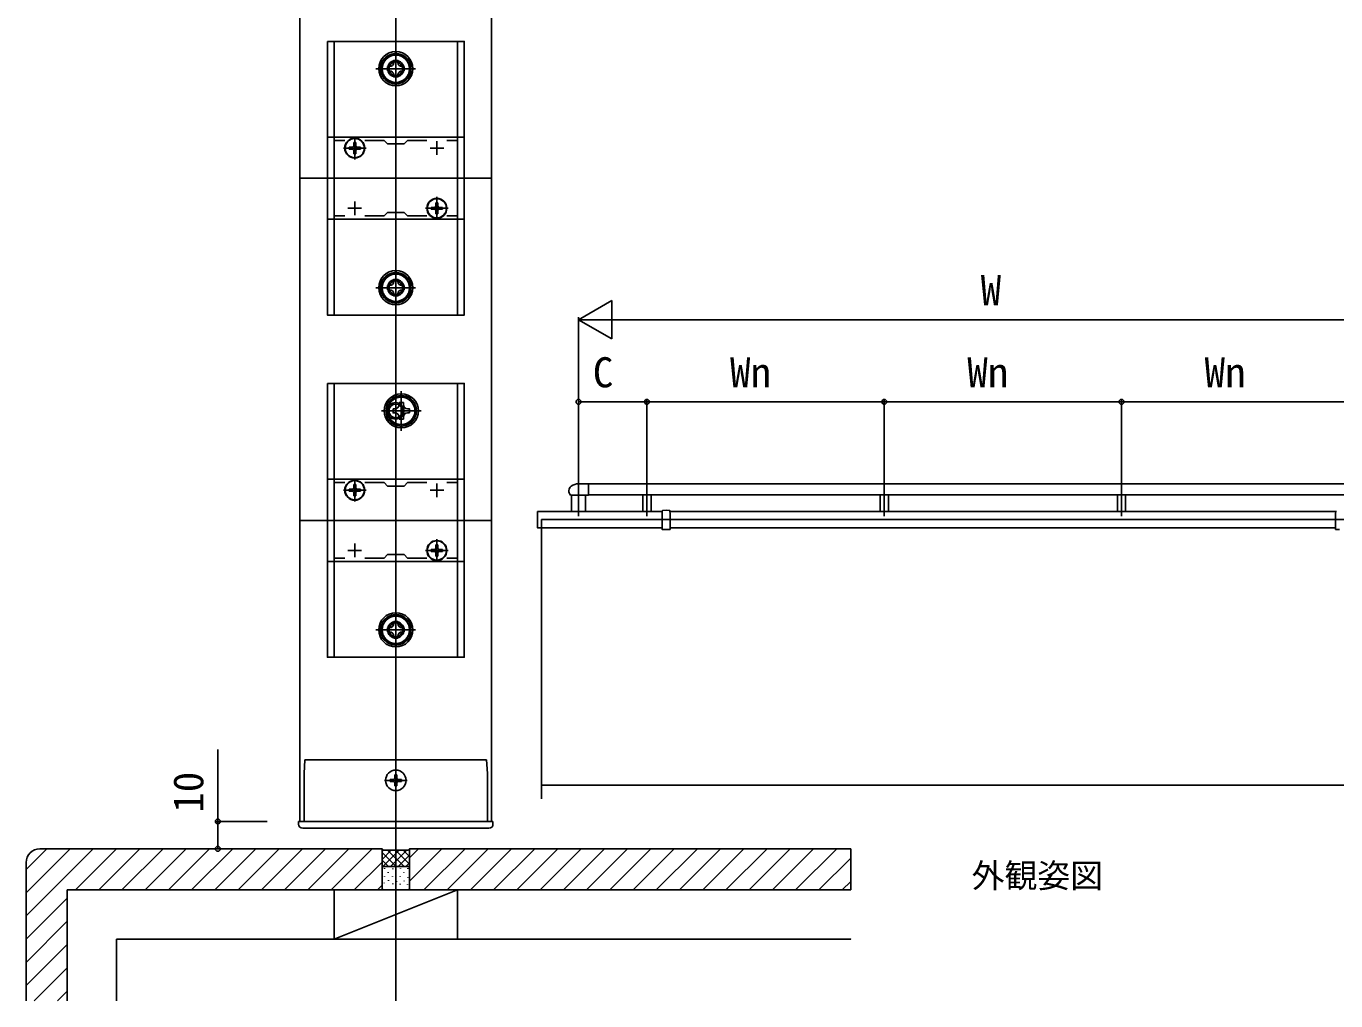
# Model space of a CAD drawing. Units: millimetres, scale not verified. Extents: x -875 to 875, y -1300 to 1294.
# Drawn here: x 114 to 592.3, y 93.4 to 449.4 of the extents above; entities that cross this region are included whole.
import ezdxf
from ezdxf.enums import TextEntityAlignment as Align

# ---------------------------------------------------------------- set-up
doc = ezdxf.new("R2010")
doc.units = ezdxf.units.MM
doc.header["$LTSCALE"] = 8
for name, color, linetype in [('0-1_USER1', 3, 'Continuous'), ('0-2_YKK_11', 7, 'Continuous'), ('0-3_YKK_12', 2, 'Continuous'), ('0-4_YKK_13', 4, 'Continuous'), ('0-5_YKK_A1', 4, 'Continuous'), ('0-6_YKK_D', 6, 'Continuous'), ('0-8_YSS_K', 3, 'Continuous')]:
    doc.layers.add(name, color=color, linetype=linetype)
doc.styles.add('ＭＳ ゴシック', font='')
doc.styles.get('ＭＳ ゴシック').set_extended_font_data('MS Gothic')

msp = doc.modelspace()

# ---------------------------------------------------------------- linework, layer by layer
at = {"layer": '0-2_YKK_11'}
for p, q in [((234, 402.407), (234, 407.407)), ((264, 402.407), (264, 407.407)), ((231.5, 404.907), (236.5, 404.907)), ((261.5, 404.907), (266.5, 404.907)), ((231.5, 382.907), (236.5, 382.907)), ((234, 380.407), (234, 385.407)), ((261.5, 382.907), (266.5, 382.907)), ((264, 380.407), (264, 385.407)), ((234, 277.407), (234, 282.407)), ((264, 277.407), (264, 282.407)), ((231.5, 279.907), (236.5, 279.907)), ((261.5, 279.907), (266.5, 279.907)), ((234, 255.407), (234, 260.407)), ((264, 255.407), (264, 260.407)), ((231.5, 257.907), (236.5, 257.907)), ((261.5, 257.907), (266.5, 257.907))]:
    msp.add_line(p, q, dxfattribs=at)
for points in [[(224, 378.907), (274, 378.907), (274, 408.907), (224, 408.907)], [(224, 253.907), (274, 253.907), (274, 283.907), (224, 283.907)]]:
    msp.add_lwpolyline(points, close=True, dxfattribs=at)
for points in [[(230.367, 380.107), (226.5, 380.107), (226.5, 407.707), (230.367, 407.707)], [(237.633, 407.707), (244.7, 407.707), (246, 406.407), (252, 406.407), (253.3, 407.707), (260.367, 407.707)], [(267.633, 407.707), (271.5, 407.707), (271.5, 380.107), (267.633, 380.107)], [(260.367, 380.107), (253.3, 380.107), (252, 381.407), (246, 381.407), (244.7, 380.107), (237.633, 380.107)], [(230.367, 255.107), (226.5, 255.107), (226.5, 282.707), (230.367, 282.707)], [(237.633, 282.707), (244.7, 282.707), (246, 281.407), (252, 281.407), (253.3, 282.707), (260.367, 282.707)], [(267.633, 282.707), (271.5, 282.707), (271.5, 255.107), (267.633, 255.107)], [(260.367, 255.107), (253.3, 255.107), (252, 256.407), (246, 256.407), (244.7, 255.107), (237.633, 255.107)]]:
    msp.add_lwpolyline(points, dxfattribs=at)
at = {"layer": '0-3_YKK_12'}
for p, q in [((214, 526.907), (214, 158.907)), ((284, 393.907), (214, 393.907)), ((284, 268.907), (214, 268.907)), ((214, 158.907), (284, 158.907))]:
    msp.add_line(p, q, dxfattribs=at)
msp.add_lwpolyline([(214, 526.907), (284, 526.907), (284, 158.907)], dxfattribs=at)
at = {"layer": '0-4_YKK_13'}
for p, q in [((226.501, 443.907), (226.5, 343.907)), ((226.501, 443.907), (271.499, 443.906)), ((249, 426.657), (249, 441.157)), ((271.499, 443.906), (271.498, 343.906)), ((241.75, 433.907), (256.25, 433.907)), ((246.72, 434.667), (246, 434.667)), ((251.28, 433.147), (252, 433.147)), ((233.65, 406.957), (234.35, 406.957)), ((233.65, 406.957), (233.65, 405.757)), ((234, 409.057), (234, 400.757)), ((234.35, 406.957), (234.35, 405.757)), ((238.15, 404.907), (229.85, 404.907)), ((231.95, 405.257), (231.95, 404.557)), ((231.95, 405.257), (233.15, 405.257)), ((231.95, 404.557), (233.15, 404.557)), ((233.65, 404.057), (233.65, 402.857)), ((233.65, 402.857), (234.35, 402.857)), ((234.35, 404.057), (234.35, 402.857)), ((234.85, 405.257), (236.05, 405.257)), ((234.85, 404.557), (236.05, 404.557)), ((236.05, 405.257), (236.05, 404.557)), ((268.15, 382.907), (259.85, 382.907)), ((261.95, 383.257), (261.95, 382.557)), ((261.95, 383.257), (263.15, 383.257)), ((263.65, 384.957), (264.35, 384.957)), ((263.65, 384.957), (263.65, 383.757)), ((264, 387.057), (264, 378.757)), ((264.35, 384.957), (264.35, 383.757)), ((264.85, 383.257), (266.05, 383.257)), ((266.05, 383.257), (266.05, 382.557)), ((261.95, 382.557), (263.15, 382.557)), ((263.65, 382.057), (263.65, 380.857)), ((263.65, 380.857), (264.35, 380.857)), ((264.35, 382.057), (264.35, 380.857)), ((264.85, 382.557), (266.05, 382.557)), ((249, 346.657), (249, 361.157)), ((246.72, 354.667), (246, 354.667)), ((241.75, 353.907), (256.25, 353.907)), ((251.28, 353.147), (252, 353.147)), ((271.498, 343.906), (226.5, 343.907)), ((226.501, 318.907), (226.5, 218.907)), ((226.501, 318.907), (271.499, 318.906)), ((251, 301.657), (251, 316.157)), ((271.499, 318.907), (271.498, 218.907)), ((243.75, 308.907), (258.25, 308.907)), ((248.72, 309.667), (248, 309.667)), ((253.28, 308.147), (254, 308.147)), ((234, 284.057), (234, 275.757)), ((238.15, 279.907), (229.85, 279.907)), ((231.95, 280.257), (231.95, 279.557)), ((231.95, 280.257), (233.15, 280.257)), ((231.95, 279.557), (233.15, 279.557)), ((233.65, 281.957), (234.35, 281.957)), ((233.65, 281.957), (233.65, 280.757)), ((233.65, 279.057), (233.65, 277.857)), ((233.65, 277.857), (234.35, 277.857)), ((234.35, 281.957), (234.35, 280.757)), ((234.35, 279.057), (234.35, 277.857)), ((234.85, 280.257), (236.05, 280.257)), ((234.85, 279.557), (236.05, 279.557)), ((236.05, 280.257), (236.05, 279.557)), ((263.65, 259.957), (264.35, 259.957)), ((263.65, 259.957), (263.65, 258.757)), ((264, 262.057), (264, 253.757)), ((264.35, 259.957), (264.35, 258.757)), ((268.15, 257.907), (259.85, 257.907)), ((261.95, 258.257), (261.95, 257.557)), ((261.95, 258.257), (263.15, 258.257)), ((261.95, 257.557), (263.15, 257.557)), ((263.65, 257.057), (263.65, 255.857)), ((263.65, 255.857), (264.35, 255.857)), ((264.35, 257.057), (264.35, 255.857)), ((264.85, 258.257), (266.05, 258.257)), ((264.85, 257.557), (266.05, 257.557)), ((266.05, 258.257), (266.05, 257.557)), ((249, 221.657), (249, 236.157)), ((246.72, 229.667), (246, 229.667)), ((241.75, 228.907), (256.25, 228.907)), ((251.28, 228.147), (252, 228.147)), ((271.498, 218.906), (226.5, 218.907)), ((215.817, 181.407), (215.5, 176.407)), ((215.817, 181.407), (282.183, 181.407)), ((249, 169.757), (249, 178.057)), ((282.183, 181.407), (282.5, 176.407)), ((215.5, 176.407), (215.5, 158.907)), ((244.85, 173.907), (253.15, 173.907)), ((246.95, 174.257), (246.95, 173.557)), ((246.95, 174.257), (248.15, 174.257)), ((246.95, 173.557), (248.15, 173.557)), ((248.65, 175.957), (249.35, 175.957)), ((248.65, 175.957), (248.65, 174.757)), ((248.65, 173.057), (248.65, 171.857)), ((249.35, 175.957), (249.35, 174.757)), ((249.35, 173.057), (249.35, 171.857)), ((249.85, 174.257), (251.05, 174.257)), ((249.85, 173.557), (251.05, 173.557)), ((251.05, 174.257), (251.05, 173.557)), ((282.484, 176.407), (282.484, 158.907)), ((248.65, 171.857), (249.35, 171.857)), ((213.5, 158.907), (284.5, 158.907)), ((213.5, 158.907), (213.5, 157.907)), ((284.5, 158.907), (284.5, 157.907)), ((215, 156.407), (283, 156.407))]:
    msp.add_line(p, q, dxfattribs=at)
for points in [[(224, 443.907), (274, 443.907), (274, 343.907), (224, 343.907)], [(249, 439.68), (244, 436.793), (244, 431.02), (249, 428.133), (254, 431.02), (254, 436.793)], [(249, 359.68), (244, 356.793), (244, 351.02), (249, 348.133), (254, 351.02), (254, 356.793)], [(224, 318.907), (274, 318.907), (274, 218.907), (224, 218.907)], [(251, 314.68), (246, 311.793), (246, 306.02), (251, 303.133), (256, 306.02), (256, 311.793)], [(249, 234.68), (244, 231.793), (244, 226.02), (249, 223.133), (254, 226.02), (254, 231.793)]]:
    msp.add_lwpolyline(points, close=True, dxfattribs=at)
for points in [[(249.76, 436.187), (249.76, 436.907), (248.24, 436.907), (248.24, 436.187)], [(246, 434.667), (246, 433.147), (246.72, 433.147)], [(248.24, 431.627), (248.24, 430.907), (249.76, 430.907), (249.76, 431.627)], [(252, 433.147), (252, 434.667), (251.28, 434.667)], [(246, 354.667), (246, 353.147), (246.72, 353.147)], [(249.76, 356.187), (249.76, 356.907), (248.24, 356.907), (248.24, 356.187)], [(252, 353.147), (252, 354.667), (251.28, 354.667)], [(248.24, 351.627), (248.24, 350.907), (249.76, 350.907), (249.76, 351.627)], [(251.76, 311.187), (251.76, 311.907), (250.24, 311.907), (250.24, 311.187)], [(248, 309.667), (248, 308.147), (248.72, 308.147)], [(250.24, 306.627), (250.24, 305.907), (251.76, 305.907), (251.76, 306.627)], [(254, 308.147), (254, 309.667), (253.28, 309.667)], [(246, 229.667), (246, 228.147), (246.72, 228.147)], [(249.76, 231.187), (249.76, 231.907), (248.24, 231.907), (248.24, 231.187)], [(252, 228.147), (252, 229.667), (251.28, 229.667)], [(248.24, 226.627), (248.24, 225.907), (249.76, 225.907), (249.76, 226.627)]]:
    msp.add_lwpolyline(points, dxfattribs=at)
for centre, radius in [((249, 433.907), 6.25), ((249, 433.907), 5), ((249, 433.906), 3), ((249, 433.907), 2.5), ((234, 404.907), 3.65), ((234, 404.907), 3.5), ((264, 382.907), 3.65), ((264, 382.907), 3.5), ((249, 353.907), 6.25), ((249, 353.907), 5), ((248.999, 353.907), 3), ((248.999, 353.907), 2.5), ((251, 308.907), 6.25), ((251, 308.907), 5), ((249, 308.907), 3), ((249, 308.907), 2.5), ((234, 279.907), 3.65), ((234, 279.907), 3.5), ((264, 257.907), 3.65), ((264, 257.907), 3.5), ((249, 228.907), 6.25), ((249, 228.907), 5), ((248.999, 228.907), 3), ((248.999, 228.907), 2.5), ((249, 173.907), 3.75)]:
    msp.add_circle(centre, radius, dxfattribs=at)
for centre, radius, start, end in [((249, 433.907), 5.575, 153.74848, 206.25152), ((249, 433.907), 5.575, 93.74848, 146.25152), ((246.72, 436.187), 1.52, 270, 0), ((249, 433.907), 5.575, 33.74848, 86.25152), ((251.28, 436.187), 1.52, 180, 270), ((249, 433.907), 5.575, 333.74848, 26.25152), ((249, 433.907), 5.575, 213.74848, 266.25152), ((246.72, 431.627), 1.52, 0, 90), ((249, 433.907), 5.575, 273.74848, 326.25152), ((251.28, 431.627), 1.52, 90, 180), ((233.15, 405.757), 0.5, 270, 0), ((233.15, 404.057), 0.5, 0, 90), ((234.85, 405.757), 0.5, 180, 270), ((234.85, 404.057), 0.5, 90, 180), ((263.15, 383.757), 0.5, 270, 0), ((264.85, 383.757), 0.5, 180, 270), ((263.15, 382.057), 0.5, 0, 90), ((264.85, 382.057), 0.5, 90, 180), ((249, 353.907), 5.575, 93.74848, 146.25152), ((249, 353.907), 5.575, 33.74848, 86.25152), ((249, 353.907), 5.575, 153.74848, 206.25152), ((246.72, 356.187), 1.52, 270, 0), ((251.28, 356.187), 1.52, 180, 270), ((249, 353.907), 5.575, 333.74848, 26.25152), ((249, 353.907), 5.575, 213.74848, 266.25152), ((246.72, 351.627), 1.52, 0, 90), ((249, 353.907), 5.575, 273.74848, 326.25152), ((251.28, 351.627), 1.52, 90, 180), ((251, 308.907), 5.575, 153.74848, 206.25152), ((251, 308.907), 5.575, 93.74848, 146.25152), ((248.72, 311.187), 1.52, 270, 0), ((251, 308.907), 5.575, 33.74848, 86.25152), ((253.28, 311.187), 1.52, 180, 270), ((251, 308.907), 5.575, 333.74848, 26.25152), ((248.72, 306.627), 1.52, 0, 90), ((253.28, 306.627), 1.52, 90, 180), ((251, 308.907), 5.575, 213.74848, 266.25152), ((251, 308.907), 5.575, 273.74848, 326.25152), ((233.15, 280.757), 0.5, 270, 0), ((233.15, 279.057), 0.5, 0, 90), ((234.85, 280.757), 0.5, 180, 270), ((234.85, 279.057), 0.5, 90, 180), ((263.15, 258.757), 0.5, 270, 0), ((264.85, 258.757), 0.5, 180, 270), ((263.15, 257.057), 0.5, 0, 90), ((264.85, 257.057), 0.5, 90, 180), ((249, 228.907), 5.575, 93.74848, 146.25152), ((249, 228.907), 5.575, 33.74848, 86.25152), ((249, 228.907), 5.575, 153.74848, 206.25152), ((246.72, 231.187), 1.52, 270, 0), ((251.28, 231.187), 1.52, 180, 270), ((249, 228.907), 5.575, 333.74848, 26.25152), ((249, 228.907), 5.575, 213.74848, 266.25152), ((246.72, 226.627), 1.52, 0, 90), ((249, 228.907), 5.575, 273.74848, 326.25152), ((251.28, 226.627), 1.52, 90, 180), ((248.15, 174.757), 0.5, 270, 0), ((248.15, 173.057), 0.5, 0, 90), ((249.85, 174.757), 0.5, 180, 270), ((249.85, 173.057), 0.5, 90, 180), ((215, 157.907), 1.5, 180, 270), ((283, 157.907), 1.5, 270, 0)]:
    msp.add_arc(centre, radius, start, end, dxfattribs=at)
at = {"layer": '0-5_YKK_A1'}
for p, q in [((319.434, 282.246), (315.734, 282.246)), ((319.434, 278.146), (319.434, 282.246)), ((312.793, 278.146), (319.434, 278.146)), ((313.234, 278.146), (313.234, 272.196)), ((315.734, 270.446), (315.734, 278.546)), ((318.234, 272.196), (318.234, 278.146)), ((622.034, 282.196), (319.434, 282.196)), ((622.034, 278.196), (319.434, 278.196)), ((339.234, 278.196), (339.234, 272.196)), ((340.734, 270.446), (340.734, 278.546)), ((342.234, 272.196), (342.234, 278.196)), ((425.9, 278.196), (425.9, 272.196)), ((427.4, 270.446), (427.4, 278.546)), ((428.9, 272.196), (428.9, 278.196)), ((512.567, 278.196), (512.567, 272.196)), ((514.067, 270.446), (514.067, 278.546)), ((515.567, 272.196), (515.567, 278.196)), ((302.234, 269.196), (302.234, 266.196)), ((346.234, 270.712), (346.262, 271.176)), ((346.234, 270.709), (346.234, 270.712)), ((346.234, 265.696), (346.234, 270.696)), ((346.262, 271.176), (346.338, 272.41)), ((346.338, 272.41), (346.338, 272.414)), ((346.431, 272.507), (347.724, 272.593)), ((347.744, 272.593), (349.036, 272.507)), ((349.129, 272.414), (349.129, 272.41)), ((349.129, 272.41), (349.205, 271.176)), ((349.205, 271.176), (349.233, 270.712)), ((349.233, 270.712), (349.233, 270.709)), ((349.234, 270.696), (349.234, 265.696)), ((592.262, 271.176), (592.234, 270.712)), ((592.234, 270.712), (592.234, 270.709)), ((592.234, 270.696), (592.234, 265.696)), ((592.338, 272.41), (592.262, 271.176)), ((592.338, 272.414), (592.338, 272.41)), ((300.784, 266.196), (346.234, 266.196)), ((302.234, 266.196), (302.234, 167.196)), ((346.333, 265.596), (347.73, 265.59)), ((347.729, 265.591), (347.738, 265.591)), ((347.737, 265.59), (349.134, 265.596)), ((349.234, 266.196), (592.234, 266.196)), ((593.73, 265.59), (592.333, 265.596)), ((302.234, 172.196), (639.234, 172.196))]:
    msp.add_line(p, q, dxfattribs=at)
at = {"layer": '0-5_YKK_A1', "color": 7}
for p, q in [((300.734, 271.996), (300.734, 266.246)), ((346.325, 272.196), (300.934, 272.196)), ((592.325, 272.196), (349.143, 272.196))]:
    msp.add_line(p, q, dxfattribs=at)
at = {"layer": '0-5_YKK_A1'}
msp.add_lwpolyline([(302.234, 269.196), (639.234, 269.196), (639.234, 266.196)], dxfattribs=at)
for centre, radius, start, end in [((315.734, 277.696), 4.55, 90, 125.68533), ((314.334, 279.645), 2.15, 125.68533, 224.21687), ((346.334, 270.703), 0.1, 176.5, 180), ((346.438, 272.408), 0.1, 93.81407, 176.5), ((346.436, 272.403), 0.0979, 92.62324, 175.69285), ((347.734, 272.444), 0.15, 86.18593, 93.81407), ((349.029, 272.408), 0.1, 3.5, 86.18593), ((349.032, 272.403), 0.0979, 4.30715, 87.37676), ((349.134, 270.703), 0.1, 0, 3.5), ((592.334, 270.703), 0.1, 176.5, 180), ((346.334, 265.696), 0.1, 180, 269.76681), ((349.134, 265.696), 0.1, 270.23319, 0), ((592.334, 265.696), 0.1, 180, 269.76681)]:
    msp.add_arc(centre, radius, start, end, dxfattribs=at)
at = {"layer": '0-5_YKK_A1', "color": 7}
for centre, radius, start, end in [((300.934, 271.996), 0.2, 90, 180), ((300.784, 266.246), 0.05, 180, 270)]:
    msp.add_arc(centre, radius, start, end, dxfattribs=at)
at = {"layer": '0-5_YKK_A1'}
for centre, major_axis, start_param, end_param in [((346.432, 272.307), (-0.001, 0.2), 0.0002718, 0.2540734), ((349.036, 272.307), (0.001, 0.2), 6.0291119, 6.2829135)]:
    msp.add_ellipse(centre, major_axis=major_axis, ratio=0.004235, start_param=start_param, end_param=end_param, dxfattribs=at)
at = {"layer": '0-6_YKK_D'}
for p, q in [((315.734, 342.196), (327.858, 349.196)), ((327.858, 335.196), (327.858, 349.196)), ((315.734, 278.546), (315.734, 343.196)), ((315.734, 342.196), (327.858, 335.196)), ((315.734, 342.196), (339.982, 342.196)), ((329.734, 342.196), (611.734, 342.196)), ((315.734, 278.546), (315.734, 313.196)), ((315.734, 312.196), (340.734, 312.196)), ((340.734, 278.546), (340.734, 313.196)), ((340.734, 278.546), (340.734, 313.196)), ((340.734, 312.196), (427.4, 312.196)), ((427.4, 278.546), (427.4, 313.196)), ((427.4, 278.546), (427.4, 313.196)), ((427.4, 312.196), (514.067, 312.196)), ((514.067, 278.546), (514.067, 313.196)), ((514.067, 278.546), (514.067, 313.196)), ((514.067, 312.196), (600.734, 312.196)), ((202, 158.907), (183, 158.907)), ((202, 148.907), (183, 148.907))]:
    msp.add_line(p, q, dxfattribs=at)
msp.add_lwpolyline([(184, 148.907), (184, 158.907), (184, 185.157)], dxfattribs=at)
for centre in [(315.734, 312.196), (340.734, 312.196), (340.734, 312.196), (427.4, 312.196), (427.4, 312.196), (514.067, 312.196), (514.067, 312.196), (184, 158.907), (184, 148.907)]:
    msp.add_circle(centre, 0.875, dxfattribs=at)
at = {"layer": '0-8_YSS_K'}
for p, q in [((114, 141.356), (121.551, 148.907)), ((114, 132.871), (130.036, 148.907)), ((114, 124.385), (138.521, 148.907)), ((244, 148.907), (119, 148.907)), ((132.006, 133.907), (147.006, 148.907)), ((140.492, 133.907), (155.492, 148.907)), ((148.977, 133.907), (163.977, 148.907)), ((157.462, 133.907), (172.462, 148.907)), ((165.948, 133.907), (180.948, 148.907)), ((174.433, 133.907), (189.433, 148.907)), ((182.918, 133.907), (197.918, 148.907)), ((191.403, 133.907), (206.403, 148.907)), ((199.889, 133.907), (214.889, 148.907)), ((208.374, 133.907), (223.374, 148.907)), ((216.859, 133.907), (231.859, 148.907)), ((225.345, 133.907), (240.345, 148.907)), ((244, 148.907), (244.5, 148.407)), ((244, 148.907), (244, 138.907)), ((244, 148.907), (244, 133.907)), ((244, 147.877), (244.529, 148.407)), ((244, 142.22), (250.186, 148.407)), ((244, 145.049), (247.358, 148.407)), ((244.5, 148.407), (253.5, 148.407)), ((252.015, 142.407), (246.015, 148.407)), ((247.015, 142.407), (253.015, 148.407)), ((254, 143.25), (248.843, 148.407)), ((254, 146.078), (251.672, 148.407)), ((254, 148.907), (253.5, 148.407)), ((415.141, 148.907), (254, 148.907)), ((254, 148.907), (254, 138.907)), ((254, 148.907), (254, 133.907)), ((254, 145.591), (257.315, 148.907)), ((254, 137.106), (265.8, 148.907)), ((259.286, 133.907), (274.286, 148.907)), ((267.771, 133.907), (282.771, 148.907)), ((276.256, 133.907), (291.256, 148.907)), ((284.742, 133.907), (299.742, 148.907)), ((293.227, 133.907), (308.227, 148.907)), ((301.712, 133.907), (316.712, 148.907)), ((310.197, 133.907), (325.197, 148.907)), ((318.683, 133.907), (333.683, 148.907)), ((327.168, 133.907), (342.168, 148.907)), ((335.653, 133.907), (350.653, 148.907)), ((344.139, 133.907), (359.139, 148.907)), ((352.624, 133.907), (367.624, 148.907)), ((361.109, 133.907), (376.109, 148.907)), ((369.594, 133.907), (384.594, 148.907)), ((378.08, 133.907), (393.08, 148.907)), ((386.565, 133.907), (401.565, 148.907)), ((395.05, 133.907), (410.05, 148.907)), ((415.141, 148.907), (415.141, 133.907)), ((114, 93.378), (114, 143.907)), ((233.83, 133.907), (244, 144.077)), ((249.186, 142.407), (244, 147.593)), ((246.358, 142.407), (244, 144.764)), ((249.843, 142.407), (254, 146.563)), ((252.672, 142.407), (254, 143.735)), ((403.535, 133.907), (415.141, 145.512)), ((244, 142.407), (254, 142.407)), ((244, 134.407), (244, 141.907)), ((244.5, 142.407), (253.5, 142.407)), ((244.823, 141.591), (244.823, 141.791)), ((244.917, 138.612), (244.917, 138.812)), ((246.16, 140.136), (246.16, 140.336)), ((247.756, 138.635), (247.756, 138.835)), ((247.92, 141.52), (247.92, 141.72)), ((249.022, 140.371), (249.022, 140.571)), ((250.641, 138.612), (250.641, 138.812)), ((250.664, 141.661), (250.664, 141.861)), ((251.931, 140.09), (251.931, 140.29)), ((253.432, 141.614), (253.432, 141.814)), ((254, 134.407), (254, 141.907)), ((242.315, 133.907), (244, 135.591)), ((244.776, 136.313), (244.776, 136.513)), ((246.325, 137.228), (246.325, 137.428)), ((247.92, 136.008), (247.92, 136.208)), ((249.257, 136.852), (249.257, 137.052)), ((250.57, 135.867), (250.57, 136.067)), ((252.025, 137.063), (252.025, 137.263)), ((253.315, 135.82), (253.315, 136.02)), ((253.409, 138.401), (253.409, 138.601)), ((412.021, 133.907), (415.141, 137.027)), ((114, 115.9), (129, 130.9)), ((129, 133.907), (129, 93.378)), ((129, 133.907), (415.141, 133.907)), ((226.5, 115.907), (271.5, 133.907)), ((244.5, 133.907), (253.5, 133.907)), ((114, 107.415), (129, 122.415)), ((147, 93.378), (147, 115.907)), ((415.141, 115.907), (147, 115.907)), ((114, 98.929), (129, 113.929)), ((116.934, 93.378), (129, 105.444)), ((125.419, 93.378), (129, 96.959))]:
    msp.add_line(p, q, dxfattribs=at)
for points in [[(249, 93.378), (249, 563.907), (702, 563.907)], [(237, 115.907), (415.141, 115.907), (237, 115.907), (415.141, 115.907)]]:
    msp.add_lwpolyline(points, dxfattribs=at)
msp.add_lwpolyline([(226.5, 133.907), (226.5, 115.907), (271.5, 115.907), (271.5, 133.907)], close=True, dxfattribs=at)
for centre, radius, start, end in [((119, 143.907), 5, 90, 180), ((244.5, 141.907), 0.5, 90, 180), ((253.5, 141.907), 0.5, 0, 90), ((244.5, 134.407), 0.5, 180, 270), ((253.5, 134.407), 0.5, 270, 0)]:
    msp.add_arc(centre, radius, start, end, dxfattribs=at)

# ---------------------------------------------------------------- texts
at = {"layer": '0-1_USER1', "style": 'ＭＳ ゴシック'}
msp.add_text('外観姿図', height=8.798, dxfattribs=at).set_placement((459.325, 132.079), align=Align.BOTTOM_LEFT)
at = {"layer": '0-6_YKK_D', "style": 'ＭＳ ゴシック'}
for s, p in [('W', (462.637, 344.196)), ('C', (320.947, 314.196)), ('Wn', (371.07, 314.196)), ('Wn', (457.736, 314.196)), ('Wn', (544.403, 314.196))]:
    msp.add_text(s, height=11, dxfattribs=at).set_placement(p, align=Align.BOTTOM_LEFT)
msp.add_text('10', height=11, rotation=90, dxfattribs=at).set_placement((182, 162.105), align=Align.BOTTOM_LEFT)

doc.saveas('drawing.dxf')
